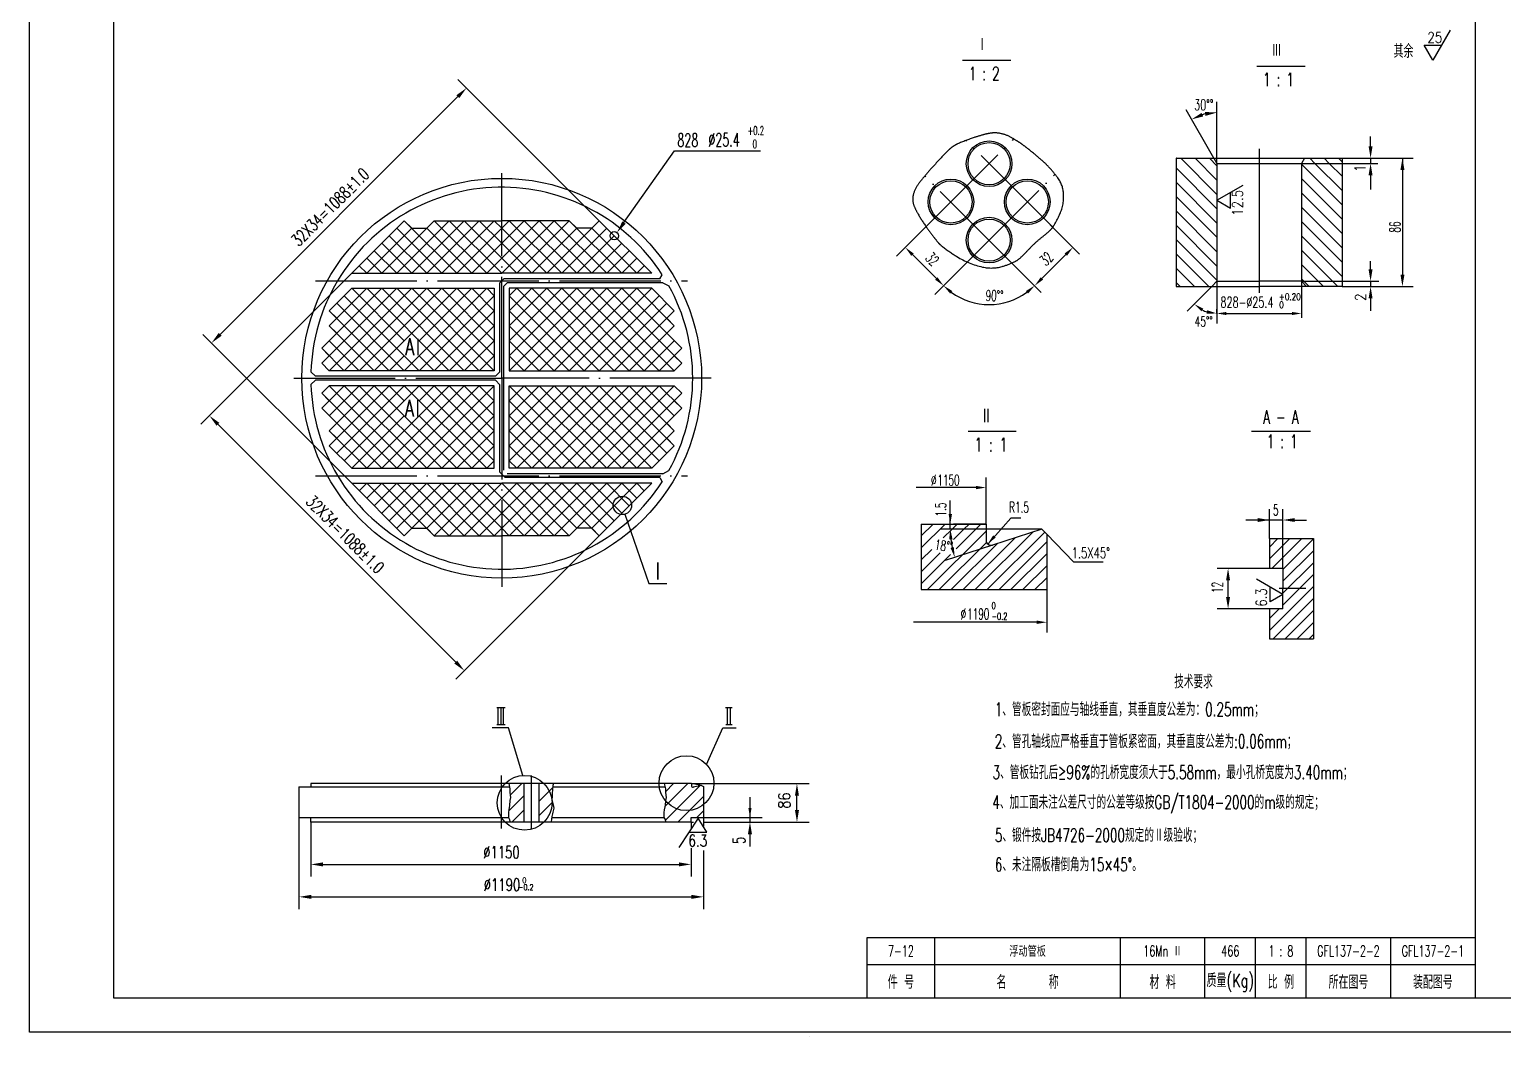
# Model space of a CAD drawing. Extents: x -955 to 1252, y 69 to 1417.
# Drawn here: x 393.2 to 829.6, y 821.6 to 1119.8 of the extents above; entities that cross this region are included whole.
import ezdxf
from ezdxf.enums import TextEntityAlignment as Align

# ---------------------------------------------------------------- set-up
doc = ezdxf.new("R2010")
doc.units = 0
doc.header["$MEASUREMENT"] = 0
doc.linetypes.add('DASHDOT-M', pattern=[36, 30, -3, 0, -3])
doc.linetypes.add('DIVIDE-M', pattern=[39, 30, -3, 0, -3, 0, -3])
doc.layers.get('0').update_dxf_attribs({"linetype": 'CONTINUOUS'})
for name, color, linetype in [('1', 3, 'CONTINUOUS'), ('CDR_DWG1', 4, 'CONTINUOUS'), ('CDR_DWG2', 2, 'CONTINUOUS'), ('CDR_DWG3', 1, 'DASHDOT-M'), ('CDR_DWG4', 3, 'DIVIDE-M')]:
    doc.layers.add(name, color=color, linetype=linetype)
doc.styles.add('HZ', font='romans', dxfattribs={"width": 0.7, "bigfont": 'hz'})

# ---------------------------------------------------------------- blocks, each defined once
blk = doc.blocks.new('*X62')
at = {"color": 0}
for p, q in [((137.45, 82.3), (144.23, 89.07)), ((137.54, 78.14), (147.77, 88.37)), ((137.59, 86.68), (139.99, 89.07)), ((141.33, 77.69), (148.91, 85.27)), ((146.89, 79.01), (148.91, 81.03))]:
    blk.add_line(p, q, dxfattribs=at)
blk = doc.blocks.new('*X60')
at = {"color": 0}
for p, q in [((138.69, 53.84), (142.12, 57.27)), ((138.22, 49.12), (142.69, 53.6)), ((139.22, 45.88), (142.69, 49.35))]:
    blk.add_line(p, q, dxfattribs=at)
blk = doc.blocks.new('*X61')
at = {"color": 0}
for p, q in [((128.09, 68.69), (132.23, 72.83)), ((128.09, 64.45), (132.17, 68.53))]:
    blk.add_line(p, q, dxfattribs=at)
blk = doc.blocks.new('BB', base_point=(149.99, 99.55))
for p, q in [((149.44, 99.87), (146.71, 100.44)), ((146.71, 100.44), (146.71, 99.84)), ((149.44, 99.87), (147.19, 99.39)), ((149.44, 99.87), (149.99, 99.55)), ((146.61, 90.38), (150, 90.38)), ((146.61, 89.05), (146.61, 90.38))]:
    blk.add_line(p, q)
blk.add_arc((147.15, 99.82), 0.441, 177.9273, 282.0667)
blk = doc.blocks.new('*X113')
at = {"layer": '1', "color": 0, "linetype": 'Continuous'}
for p, q in [((-21619.17, -20957.11), (-21612.11, -20950.05)), ((-21619.17, -20953.57), (-21615.65, -20950.05)), ((-21612.7, -20954.17), (-21610.08, -20951.55)), ((-21610.08, -20951.55), (-21608.58, -20950.05)), ((-21609.61, -20954.62), (-21606.54, -20951.55)), ((-21608.82, -20957.37), (-21603.01, -20951.55)), ((-21606.54, -20951.55), (-21605.04, -20950.05)), ((-21603.01, -20951.55), (-21601.51, -20950.05)), ((-21617.37, -20969.46), (-21600.02, -20952.1)), ((-21613.84, -20969.46), (-21599.87, -20955.48)), ((-21610.3, -20969.46), (-21596.65, -20955.8)), ((-21606.77, -20969.46), (-21591.42, -20954.11)), ((-21603.23, -20969.46), (-21586.19, -20952.42)), ((-21599.7, -20969.46), (-21582.65, -20952.41)), ((-21596.16, -20969.46), (-21582.02, -20955.31)), ((-21619.17, -20960.64), (-21616.1, -20957.58)), ((-21619.17, -20964.18), (-21613.58, -20958.59)), ((-21619.17, -20967.72), (-21610.49, -20959.04)), ((-21592.63, -20969.46), (-21582.02, -20958.85)), ((-21589.09, -20969.46), (-21582.02, -20962.38)), ((-21585.55, -20969.46), (-21582.02, -20965.92)), ((-21582.02, -20969.46), (-21582.02, -20969.45))]:
    blk.add_line(p, q, dxfattribs=at)
blk = doc.blocks.new('*X112')
at = {"layer": '1', "color": 0, "linetype": 'Continuous'}
for p, q in [((-21516.1, -20956.84), (-21513.62, -20954.35)), ((-21516.1, -20960.38), (-21512.1, -20956.38)), ((-21512.1, -20959.91), (-21506.54, -20954.35)), ((-21512.1, -20956.38), (-21510.08, -20954.35)), ((-21512.1, -20963.45), (-21503.07, -20954.41)), ((-21515.36, -20963.17), (-21512.1, -20959.91)), ((-21512.1, -20966.98), (-21503.07, -20957.95)), ((-21512.1, -20970.52), (-21503.07, -20961.48)), ((-21512.1, -20974.05), (-21503.07, -20965.02)), ((-21516.1, -20981.59), (-21503.07, -20968.55)), ((-21514.96, -20983.98), (-21503.07, -20972.09)), ((-21516.1, -20978.05), (-21513.22, -20975.17)), ((-21511.42, -20983.98), (-21503.07, -20975.62)), ((-21507.89, -20983.98), (-21503.07, -20979.16)), ((-21504.35, -20983.98), (-21503.07, -20982.7))]:
    blk.add_line(p, q, dxfattribs=at)
blk = doc.blocks.new('*X108')
at = {"layer": '1', "color": 0, "linetype": 'Continuous'}
for p, q in [((-21542.36, -20841.71), (-21531.64, -20852.44)), ((-21538.12, -20841.71), (-21531.64, -20848.19)), ((-21533.88, -20841.71), (-21531.64, -20843.95)), ((-21504.18, -20841.71), (-21502.63, -20843.26)), ((-21499.93, -20841.71), (-21498.39, -20843.26)), ((-21495.69, -20841.71), (-21494.59, -20842.82)), ((-21543.69, -20844.63), (-21531.64, -20856.68)), ((-21506.64, -20843.5), (-21494.59, -20855.55)), ((-21502.63, -20843.26), (-21494.59, -20851.3)), ((-21498.39, -20843.26), (-21494.59, -20847.06)), ((-21543.69, -20848.87), (-21531.64, -20860.92)), ((-21506.64, -20847.74), (-21494.59, -20859.79)), ((-21543.69, -20853.12), (-21531.64, -20865.16)), ((-21506.64, -20851.98), (-21494.59, -20864.03)), ((-21543.69, -20857.36), (-21531.64, -20869.41)), ((-21506.64, -20856.22), (-21494.59, -20868.28)), ((-21543.69, -20861.6), (-21531.64, -20873.65)), ((-21506.64, -20860.47), (-21494.59, -20872.52)), ((-21506.64, -20864.71), (-21494.59, -20876.76)), ((-21543.69, -20865.84), (-21531.64, -20877.89)), ((-21506.64, -20868.95), (-21497.42, -20878.17)), ((-21543.69, -20870.09), (-21534.06, -20879.71)), ((-21506.64, -20873.19), (-21501.66, -20878.17)), ((-21543.69, -20874.33), (-21538.3, -20879.71)), ((-21506.64, -20877.44), (-21505.91, -20878.17)), ((-21543.69, -20878.57), (-21542.54, -20879.71)), ((-21505.91, -20878.17), (-21504.36, -20879.71)), ((-21501.66, -20878.17), (-21500.12, -20879.71)), ((-21497.42, -20878.17), (-21495.88, -20879.71))]:
    blk.add_line(p, q, dxfattribs=at)

msp = doc.modelspace()

# ---------------------------------------------------------------- linework, layer by layer
for p, q in [((393.19, 822.96), (393.19, 1416.96)), ((821.19, 1406.96), (821.19, 832.96)), ((561.87, 1063.15), (520.02, 1104.99)), ((520.02, 1099.9), (449.64, 1029.51)), ((743.87, 1081.69), (735.64, 1095.94)), ((744.76, 1084.56), (744.76, 1098.38)), ((790.24, 1085.19), (790.24, 1088.08)), ((569.19, 1062.59), (584.11, 1083.87)), ((584.11, 1083.87), (609.65, 1083.87)), ((744.76, 1080.14), (744.76, 1084.56)), ((757.26, 1084.39), (757.26, 1041.79)), ((732.77, 1081.69), (732.71, 1081.63)), ((769.76, 1080.14), (792.43, 1080.14)), ((781.81, 1081.69), (798.63, 1081.69)), ((790.24, 1081.69), (790.24, 1080.14)), ((798.63, 1081.69), (802.87, 1081.69)), ((799.67, 1081.69), (799.67, 1047.19)), ((744.76, 1069.24), (752.53, 1073.72)), ((790.24, 1076.64), (790.24, 1072.36)), ((744.76, 1069.24), (748.78, 1066.92)), ((748.78, 1066.92), (748.78, 1071.56)), ((488.61, 1047.61), (504.15, 1063.15)), ((493.05, 1047.61), (506.37, 1060.93)), ((497.49, 1047.61), (513.03, 1063.15)), ((501.93, 1047.61), (517.47, 1063.15)), ((515.25, 1047.61), (501.93, 1060.93)), ((519.69, 1047.61), (504.15, 1063.15)), ((506.37, 1047.61), (521.91, 1063.15)), ((510.81, 1047.61), (526.35, 1063.15)), ((524.13, 1047.61), (510.81, 1060.93)), ((528.57, 1047.61), (513.03, 1063.15)), ((515.25, 1047.61), (530.79, 1063.15)), ((533.01, 1047.61), (517.47, 1063.15)), ((519.69, 1047.61), (533.01, 1060.93)), ((533.01, 1052.05), (521.91, 1063.15)), ((533.01, 1056.49), (526.35, 1063.15)), ((533.01, 1060.93), (530.79, 1063.15)), ((533.01, 1047.61), (548.55, 1063.15)), ((533.01, 1052.05), (544.11, 1063.15)), ((533.01, 1056.49), (539.67, 1063.15)), ((533.01, 1060.93), (535.23, 1063.15)), ((546.33, 1047.61), (533.01, 1060.93)), ((550.77, 1047.61), (535.23, 1063.15)), ((537.45, 1047.61), (552.99, 1063.15)), ((555.21, 1047.61), (539.67, 1063.15)), ((541.89, 1047.61), (555.21, 1060.93)), ((559.65, 1047.61), (544.11, 1063.15)), ((546.33, 1047.61), (561.87, 1063.15)), ((564.09, 1047.61), (548.55, 1063.15)), ((550.77, 1047.61), (564.09, 1060.93)), ((568.53, 1047.61), (552.99, 1063.15)), ((572.97, 1047.61), (559.65, 1060.93)), ((577.41, 1047.61), (561.87, 1063.15)), ((659.5, 1062.24), (649.9, 1052.64)), ((695.39, 1061.96), (704.08, 1053.27)), ((506.37, 1047.61), (497.49, 1056.49)), ((510.81, 1047.61), (499.71, 1058.71)), ((524.13, 1047.61), (533.01, 1056.49)), ((541.89, 1047.61), (533.01, 1056.49)), ((555.21, 1047.61), (566.31, 1058.71)), ((559.65, 1047.61), (568.53, 1056.49)), ((497.49, 1047.61), (493.05, 1052.05)), ((501.93, 1047.61), (495.27, 1054.27)), ((528.57, 1047.61), (533.01, 1052.05)), ((537.45, 1047.61), (533.01, 1052.05)), ((564.09, 1047.61), (570.75, 1054.27)), ((568.53, 1047.61), (572.97, 1052.05)), ((661.69, 1046.04), (654.62, 1053.11)), ((692.93, 1046.06), (700, 1053.13)), ((488.61, 1047.61), (443.9, 1002.9)), ((493.05, 1047.61), (490.83, 1049.83)), ((572.97, 1047.61), (575.19, 1049.83)), ((670.82, 1050.93), (661.21, 1041.33)), ((684.07, 1050.64), (692.76, 1041.95)), ((790.24, 1048.73), (790.24, 1051.23)), ((479.73, 1025.41), (497.49, 1043.17)), ((479.73, 1020.97), (501.93, 1043.17)), ((481.95, 1032.07), (493.05, 1043.17)), ((481.95, 1018.75), (506.37, 1043.17)), ((481.95, 1036.51), (488.61, 1043.17)), ((486.39, 1018.75), (510.81, 1043.17)), ((504.15, 1027.63), (488.61, 1043.17)), ((490.83, 1018.75), (515.25, 1043.17)), ((517.47, 1018.75), (493.05, 1043.17)), ((495.27, 1018.75), (519.69, 1043.17)), ((521.91, 1018.75), (497.49, 1043.17)), ((526.35, 1018.75), (501.93, 1043.17)), ((504.15, 1018.75), (528.57, 1043.17)), ((530.79, 1018.75), (506.37, 1043.17)), ((508.59, 1027.63), (524.13, 1043.17)), ((530.79, 1023.19), (510.81, 1043.17)), ((530.79, 1027.63), (515.25, 1043.17)), ((530.79, 1032.07), (519.69, 1043.17)), ((530.79, 1036.51), (524.13, 1043.17)), ((530.79, 1040.95), (528.57, 1043.17)), ((535.23, 1018.75), (559.65, 1043.17)), ((535.23, 1023.19), (555.21, 1043.17)), ((535.23, 1027.63), (550.77, 1043.17)), ((535.23, 1032.07), (546.33, 1043.17)), ((535.23, 1036.51), (541.89, 1043.17)), ((535.23, 1040.95), (537.45, 1043.17)), ((561.87, 1018.75), (537.45, 1043.17)), ((539.67, 1018.75), (564.09, 1043.17)), ((566.31, 1018.75), (541.89, 1043.17)), ((544.11, 1018.75), (568.53, 1043.17)), ((570.75, 1018.75), (546.33, 1043.17)), ((548.55, 1018.75), (572.97, 1043.17)), ((575.19, 1018.75), (550.77, 1043.17)), ((552.99, 1018.75), (577.41, 1043.17)), ((579.63, 1018.75), (555.21, 1043.17)), ((584.07, 1018.75), (559.65, 1043.17)), ((586.29, 1020.97), (564.09, 1043.17)), ((586.29, 1025.41), (568.53, 1043.17)), ((584.07, 1032.07), (572.97, 1043.17)), ((584.07, 1036.51), (577.41, 1043.17)), ((743.22, 1043.69), (735.9, 1036.37)), ((744.76, 1045.23), (744.76, 1036.26)), ((769.76, 1045.96), (769.76, 1034.45)), ((769.76, 1045.23), (792.64, 1045.23)), ((781.81, 1043.89), (781.61, 1043.69)), ((781.81, 1043.69), (798.63, 1043.69)), ((790.24, 1045.23), (790.24, 1043.69)), ((798.63, 1043.69), (802.87, 1043.69)), ((504.15, 1018.75), (484.17, 1038.73)), ((508.59, 1018.75), (486.39, 1040.95)), ((508.59, 1018.75), (530.79, 1040.95)), ((557.43, 1018.75), (535.23, 1040.95)), ((557.43, 1018.75), (579.63, 1040.95)), ((561.87, 1018.75), (581.85, 1038.73)), ((790.24, 1040.19), (790.24, 1036.5)), ((499.71, 1018.75), (481.95, 1036.51)), ((513.03, 1018.75), (530.79, 1036.51)), ((552.99, 1018.75), (535.23, 1036.51)), ((566.31, 1018.75), (584.07, 1036.51)), ((744.76, 1035.7), (744.76, 1036.95)), ((744.76, 1036.26), (744.76, 1032.7)), ((747.56, 1035.7), (766.96, 1035.7)), ((495.27, 1018.75), (481.95, 1032.07)), ((517.47, 1018.75), (530.79, 1032.07)), ((548.55, 1018.75), (535.23, 1032.07)), ((570.75, 1018.75), (584.07, 1032.07)), ((488.61, 985.45), (444.54, 1029.51)), ((490.83, 1018.75), (481.95, 1027.63)), ((521.91, 1018.75), (530.79, 1027.63)), ((544.11, 1018.75), (535.23, 1027.63)), ((575.19, 1018.75), (584.07, 1027.63)), ((486.39, 1018.75), (479.73, 1025.41)), ((499.71, 1018.75), (504.15, 1023.19)), ((513.03, 1018.75), (508.59, 1023.19)), ((526.35, 1018.75), (530.79, 1023.19)), ((539.67, 1018.75), (535.23, 1023.19)), ((579.63, 1018.75), (586.29, 1025.41)), ((481.95, 1018.75), (479.73, 1020.97)), ((584.07, 1018.75), (586.29, 1020.97)), ((486.39, 1014.31), (479.73, 1007.65)), ((481.95, 1014.31), (479.73, 1012.09)), ((499.71, 1014.31), (481.95, 996.55)), ((495.27, 1014.31), (481.95, 1000.99)), ((481.95, 1014.31), (506.37, 989.89)), ((490.83, 1014.31), (481.95, 1005.43)), ((504.15, 1014.31), (484.17, 994.33)), ((508.59, 1014.31), (486.39, 992.11)), ((486.39, 1014.31), (510.81, 989.89)), ((490.83, 1014.31), (515.25, 989.89)), ((517.47, 1014.31), (493.05, 989.89)), ((495.27, 1014.31), (519.69, 989.89)), ((521.91, 1014.31), (497.49, 989.89)), ((499.71, 1014.31), (504.15, 1009.87)), ((526.35, 1014.31), (501.93, 989.89)), ((504.15, 1014.31), (528.57, 989.89)), ((530.79, 1014.31), (506.37, 989.89)), ((508.59, 1014.31), (530.79, 992.11)), ((513.03, 1014.31), (508.59, 1009.87)), ((513.03, 1014.31), (530.79, 996.55)), ((517.47, 1014.31), (530.79, 1000.99)), ((521.91, 1014.31), (530.79, 1005.43)), ((526.35, 1014.31), (530.79, 1009.87)), ((548.55, 1014.31), (535.23, 1000.99)), ((552.99, 1014.31), (535.23, 996.55)), ((557.43, 1014.31), (535.23, 992.11)), ((535.23, 1014.31), (559.65, 989.89)), ((539.67, 1014.31), (535.23, 1009.87)), ((544.11, 1014.31), (535.23, 1005.43)), ((561.87, 1014.31), (537.45, 989.89)), ((539.67, 1014.31), (564.09, 989.89)), ((566.31, 1014.31), (541.89, 989.89)), ((544.11, 1014.31), (568.53, 989.89)), ((570.75, 1014.31), (546.33, 989.89)), ((548.55, 1014.31), (572.97, 989.89)), ((575.19, 1014.31), (550.77, 989.89)), ((552.99, 1014.31), (577.41, 989.89)), ((579.63, 1014.31), (555.21, 989.89)), ((557.43, 1014.31), (579.63, 992.11)), ((584.07, 1014.31), (559.65, 989.89)), ((561.87, 1014.31), (581.85, 994.33)), ((566.31, 1014.31), (584.07, 996.55)), ((570.75, 1014.31), (584.07, 1000.99)), ((575.19, 1014.31), (584.07, 1005.43)), ((579.63, 1014.31), (586.29, 1007.65)), ((584.07, 1014.31), (586.29, 1012.09)), ((479.73, 1012.09), (501.93, 989.89)), ((530.79, 1009.87), (510.81, 989.89)), ((535.23, 1009.87), (555.21, 989.89)), ((586.29, 1012.09), (564.09, 989.89)), ((479.73, 1007.65), (497.49, 989.89)), ((504.15, 1005.43), (488.61, 989.89)), ((508.59, 1005.43), (524.13, 989.89)), ((530.79, 1005.43), (515.25, 989.89)), ((535.23, 1005.43), (550.77, 989.89)), ((586.29, 1007.65), (568.53, 989.89)), ((448.99, 1002.9), (519.38, 932.51)), ((481.95, 1000.99), (493.05, 989.89)), ((530.79, 1000.99), (519.69, 989.89)), ((535.23, 1000.99), (546.33, 989.89)), ((584.07, 1000.99), (572.97, 989.89)), ((481.95, 996.55), (488.61, 989.89)), ((530.79, 996.55), (524.13, 989.89)), ((535.23, 996.55), (541.89, 989.89)), ((584.07, 996.55), (577.41, 989.89)), ((530.79, 992.11), (528.57, 989.89)), ((535.23, 992.11), (537.45, 989.89)), ((676.38, 973.35), (676.38, 987.17)), ((488.61, 985.45), (504.15, 969.91)), ((493.05, 985.45), (490.83, 983.23)), ((493.05, 985.45), (506.37, 972.13)), ((497.49, 985.45), (493.05, 981.01)), ((501.93, 985.45), (495.27, 978.79)), ((497.49, 985.45), (513.03, 969.91)), ((506.37, 985.45), (497.49, 976.57)), ((510.81, 985.45), (499.71, 974.35)), ((501.93, 985.45), (517.47, 969.91)), ((515.25, 985.45), (501.93, 972.13)), ((519.69, 985.45), (504.15, 969.91)), ((506.37, 985.45), (521.91, 969.91)), ((510.81, 985.45), (526.35, 969.91)), ((524.13, 985.45), (510.81, 972.13)), ((528.57, 985.45), (513.03, 969.91)), ((515.25, 985.45), (530.79, 969.91)), ((533.01, 985.45), (517.47, 969.91)), ((519.69, 985.45), (533.01, 972.13)), ((524.13, 985.45), (533.01, 976.57)), ((528.57, 985.45), (533.01, 981.01)), ((533.01, 985.45), (548.55, 969.91)), ((537.45, 985.45), (533.01, 981.01)), ((541.89, 985.45), (533.01, 976.57)), ((546.33, 985.45), (533.01, 972.13)), ((550.77, 985.45), (535.23, 969.91)), ((537.45, 985.45), (552.99, 969.91)), ((555.21, 985.45), (539.67, 969.91)), ((541.89, 985.45), (555.21, 972.13)), ((559.65, 985.45), (544.11, 969.91)), ((546.33, 985.45), (561.87, 969.91)), ((564.09, 985.45), (548.55, 969.91)), ((550.77, 985.45), (564.09, 972.13)), ((568.53, 985.45), (552.99, 969.91)), ((555.21, 985.45), (566.31, 974.35)), ((572.97, 985.45), (559.65, 972.13)), ((559.65, 985.45), (568.53, 976.57)), ((577.41, 985.45), (561.87, 969.91)), ((564.09, 985.45), (570.75, 978.79)), ((568.53, 985.45), (572.97, 981.01)), ((572.97, 985.45), (575.19, 983.23)), ((673.38, 984.17), (655.68, 984.17)), ((533.01, 981.01), (521.91, 969.91)), ((533.01, 981.01), (544.11, 969.91)), ((665.81, 971.85), (665.81, 980.36)), ((760.3, 969.05), (760.3, 977.75)), ((764.3, 960.3), (764.3, 977.75)), ((533.01, 976.57), (526.35, 969.91)), ((533.01, 976.57), (539.67, 969.91)), ((569.49, 976.26), (576.51, 955.77)), ((676.38, 973.35), (666.71, 973.35)), ((683.74, 975.13), (676.88, 967.45)), ((686.74, 975.13), (683.74, 975.13)), ((764.3, 974.55), (753.3, 974.55)), ((767.8, 974.55), (771.3, 974.55)), ((561.87, 969.91), (519.38, 927.42)), ((533.01, 972.13), (530.79, 969.91)), ((533.01, 972.13), (535.23, 969.91)), ((666.71, 971.85), (662.81, 971.85)), ((694.38, 970.35), (702.25, 962.16)), ((678.34, 967.14), (664.27, 962.59)), ((702.25, 962.16), (711.02, 962.16)), ((760.23, 960.23), (744.85, 960.23)), ((576.51, 955.77), (581.9, 955.77)), ((748.05, 951.73), (748.05, 956.73)), ((764.3, 952.48), (756.44, 957.02)), ((694.38, 953.95), (694.38, 941.29)), ((760.5, 950.29), (760.5, 954.67)), ((764.3, 952.48), (760.5, 950.29)), ((760.23, 948.23), (744.85, 948.23)), ((691.38, 944.29), (654.95, 944.29)), ((535.04, 913.03), (530.2, 913.03)), ((539.22, 898.9), (535.04, 913.03)), ((593.64, 902.2), (598.43, 913.03)), ((598.43, 913.03), (602.37, 913.03)), ((539.51, 896.53), (539.51, 885.14)), ((543.96, 896.53), (543.96, 885.14)), ((581.14, 896.51), (581.46, 895)), ((581.46, 895), (581.46, 893.88)), ((589.16, 896.53), (610.09, 896.53)), ((610.09, 896.53), (624.01, 896.53)), ((581.46, 891.5), (581.36, 890)), ((581.46, 893.88), (581.67, 892.37)), ((581.67, 892.37), (581.46, 891.5)), ((606.49, 892.54), (606.49, 885.19)), ((620.41, 888.71), (620.41, 893.33)), ((472.89, 886.41), (472.89, 859.39)), ((581.14, 888.75), (581.04, 887.99)), ((581.04, 887.99), (581.04, 886.49)), ((581.04, 886.49), (581.36, 885.86)), ((581.36, 890), (581.14, 888.75)), ((591.13, 886.28), (585.43, 877.58)), ((593.76, 882.11), (591.13, 886.28)), ((592.77, 886.46), (592.77, 883.92)), ((592.78, 886.46), (610.09, 886.46)), ((476.5, 885.14), (476.5, 869)), ((581.36, 885.86), (581.46, 885.22)), ((588.39, 882.11), (593.76, 882.11)), ((589.06, 885.14), (589.75, 885.14)), ((589.06, 885.14), (589.06, 883.12)), ((592.68, 885.14), (624.01, 885.14)), ((589.06, 877.4), (589.06, 869)), ((606.49, 881.54), (606.49, 877.94)), ((592.77, 876.72), (592.77, 859.39)), ((480.1, 872.6), (585.46, 872.6)), ((476.66, 862.99), (589.17, 862.99)), ((641.19, 842.96), (821.19, 842.96)), ((1234.19, 822.96), (393.19, 822.96)), ((624.1, 821.65), (624.1, 821.65))]:
    msp.add_line(p, q)
msp.add_lwpolyline([(813.79, 1119.58), (808.63, 1110.66), (806.06, 1115.12), (811.21, 1115.12)])
for centre, radius in [((568.72, 978.88), 2.73), ((587.71, 896.64), 8.13), ((539.78, 890.83), 8.11)]:
    msp.add_circle(centre, radius)
for centre, radius, start, end in [((744.76, 1080.14), 15.04, 103.3639, 106.6366), ((677.3, 1057.41), 19.08, 234.0169, 305.9831), ((744.76, 1045.23), 9.54, 243.0955, 251.9045), ((692.88, 971.85), 27.08, 186.3517, 191.5834)]:
    msp.add_arc(centre, radius, start, end)
for points in [[(520.45, 1099.48), (519.6, 1100.33), (522.57, 1102.45)], [(740.23, 1095.09), (740.69, 1094.02), (737.24, 1093.17)], [(741.35, 1094.2), (741.22, 1095.35), (744.76, 1095.18)], [(789.65, 1085.19), (790.82, 1085.19), (790.24, 1081.69)], [(790.82, 1076.64), (789.65, 1076.64), (790.24, 1080.14)], [(799.09, 1078.19), (800.26, 1078.19), (799.67, 1081.69)], [(568.7, 1062.94), (569.68, 1062.25), (567.12, 1059.64)], [(654.97, 1053.47), (654.26, 1052.76), (652.49, 1055.23)], [(699.65, 1053.48), (700.35, 1052.77), (702.12, 1055.25)], [(789.65, 1048.73), (790.82, 1048.73), (790.24, 1045.23)], [(662.04, 1046.39), (661.33, 1045.69), (663.81, 1043.92)], [(665.76, 1041.59), (666.41, 1042.35), (663.81, 1043.92)], [(688.19, 1042.35), (688.84, 1041.59), (690.79, 1043.92)], [(692.57, 1046.41), (693.28, 1045.7), (690.81, 1043.93)], [(790.82, 1040.19), (789.65, 1040.19), (790.24, 1043.69)], [(799.09, 1047.19), (800.26, 1047.19), (799.67, 1043.69)], [(740.74, 1037.13), (740.15, 1036.32), (738.02, 1038.49)], [(741.72, 1035.67), (741.88, 1036.66), (744.76, 1035.7)], [(747.56, 1036.16), (747.56, 1035.23), (744.76, 1035.7)], [(766.96, 1036.16), (766.96, 1035.23), (769.76, 1035.7)], [(450.06, 1029.09), (449.21, 1029.94), (447.09, 1026.97)], [(448.57, 1002.47), (449.41, 1003.32), (446.44, 1005.44)], [(673.38, 984.67), (673.38, 983.67), (676.38, 984.17)], [(665.31, 976.35), (666.31, 976.35), (665.81, 973.35)], [(756.8, 973.97), (756.8, 975.13), (760.3, 974.55)], [(767.8, 973.97), (767.8, 975.13), (764.3, 974.55)], [(665.47, 968.83), (666.47, 968.88), (665.81, 971.85)], [(678.51, 970.02), (679.25, 969.36), (676.88, 967.45)], [(666.84, 966.54), (665.88, 966.29), (667.12, 963.51)], [(747.46, 956.73), (748.63, 956.73), (748.05, 960.23)], [(747.46, 951.73), (748.63, 951.73), (748.05, 948.23)], [(691.38, 944.79), (691.38, 943.79), (694.38, 944.29)], [(518.95, 932.08), (519.8, 932.93), (521.92, 929.96)], [(621.01, 892.91), (619.81, 892.91), (620.41, 896.51)], [(606.98, 889.34), (606.02, 889.34), (606.5, 886.46)], [(621.01, 888.71), (619.81, 888.71), (620.41, 885.11)], [(607.09, 881.54), (605.89, 881.54), (606.49, 885.14)], [(480.1, 872), (480.1, 873.2), (476.5, 872.6)], [(585.46, 872), (585.46, 873.2), (589.06, 872.6)], [(476.66, 862.39), (476.66, 863.59), (473.06, 862.99)], [(589.17, 862.39), (589.17, 863.59), (592.77, 862.99)]]:
    msp.add_solid(points)
at = {"layer": 'CDR_DWG1'}
for p, q in [((418.19, 832.96), (418.19, 1406.96)), ((732.71, 1081.69), (732.71, 1060.59)), ((732.71, 1081.69), (743.87, 1081.69)), ((743.87, 1081.69), (744.76, 1080.14)), ((743.87, 1081.69), (770.65, 1081.69)), ((744.76, 1080.14), (744.76, 1060.59)), ((744.76, 1080.14), (769.76, 1080.14)), ((770.65, 1081.69), (769.76, 1080.14)), ((769.76, 1080.14), (769.76, 1060.59)), ((770.65, 1081.69), (781.81, 1081.69)), ((781.81, 1081.69), (781.81, 1060.59)), ((732.71, 1060.59), (732.71, 1043.69)), ((744.76, 1060.59), (744.76, 1052)), ((769.76, 1060.59), (769.76, 1052)), ((781.81, 1060.59), (781.81, 1043.69)), ((744.76, 1052.14), (744.76, 1045.23)), ((769.76, 1052.14), (769.76, 1045.23)), ((488.61, 1047.61), (533.01, 1047.61)), ((577.41, 1047.61), (533.01, 1047.61)), ((488.61, 1043.17), (530.79, 1043.17)), ((532.44, 1044.8), (533.58, 1045.94)), ((533.58, 1043.74), (534.65, 1044.8)), ((577.41, 1043.17), (535.23, 1043.17)), ((579.85, 1045.94), (580.52, 1047.17)), ((580.7, 1044.8), (582.5, 1043.87)), ((732.71, 1043.69), (743.22, 1043.69)), ((743.22, 1043.69), (744.76, 1045.23)), ((743.22, 1043.69), (757.26, 1043.69)), ((744.76, 1045.23), (757.26, 1045.23)), ((769.76, 1045.23), (757.26, 1045.23)), ((771.31, 1043.69), (757.26, 1043.69)), ((771.31, 1043.7), (769.76, 1045.25)), ((781.81, 1043.69), (771.31, 1043.69)), ((531.16, 1017.1), (532.44, 1018.46)), ((531.16, 1015.96), (532.44, 1014.59)), ((488.61, 989.89), (530.79, 989.89)), ((534.03, 987.11), (532.44, 988.69)), ((577.41, 989.89), (535.23, 989.89)), ((579.85, 987.11), (580.52, 985.88)), ((580.7, 988.25), (582.5, 989.18)), ((488.61, 985.45), (533.01, 985.45)), ((577.41, 985.45), (533.01, 985.45)), ((657.23, 973.35), (676.38, 973.35)), ((676.38, 973.35), (676.38, 968.57)), ((692.88, 971.85), (666.71, 971.85)), ((692.88, 971.85), (678.34, 967.14)), ((692.88, 971.85), (694.38, 970.35)), ((694.38, 970.35), (694.38, 953.95)), ((760.3, 969.05), (760.3, 960.23)), ((760.3, 969.05), (773.33, 969.05)), ((773.33, 969.05), (773.33, 939.42)), ((764.3, 960.23), (760.3, 960.23)), ((764.3, 960.23), (764.3, 954.23)), ((764.3, 948.23), (764.3, 954.23)), ((764.3, 948.23), (760.3, 948.23)), ((760.3, 948.23), (760.3, 939.42)), ((760.3, 939.42), (773.33, 939.42)), ((472.91, 895.52), (535.22, 895.52)), ((472.91, 895.52), (472.91, 886.46)), ((535.15, 896.53), (476.5, 896.53)), ((476.5, 896.53), (476.5, 895.52)), ((535.08, 896.51), (535.4, 895)), ((539.52, 896.53), (535.14, 896.53)), ((535.4, 895), (535.4, 893.88)), ((543.96, 896.53), (539.52, 896.53)), ((581.2, 896.53), (543.96, 896.53)), ((548.05, 894.75), (547.94, 893.59)), ((548.15, 895.93), (548.05, 894.75)), ((548.1, 895.52), (581.35, 895.52)), ((548.32, 896.54), (548.15, 895.93)), ((589.16, 896.53), (581.2, 896.53)), ((592.77, 895.63), (592.77, 886.46)), ((535.4, 891.5), (535.3, 890)), ((535.4, 893.88), (535.62, 892.37)), ((535.62, 892.37), (535.4, 891.5)), ((547.94, 892.8), (547.82, 891.76)), ((547.82, 891.76), (548.05, 890.99)), ((547.94, 893.59), (547.94, 892.8)), ((548.05, 890.99), (548.27, 890.27)), ((534.98, 886.41), (472.96, 886.41)), ((476.5, 885.14), (476.5, 886.41)), ((535.08, 888.75), (534.98, 887.99)), ((534.98, 887.99), (534.98, 886.49)), ((534.98, 886.49), (535.3, 885.86)), ((535.3, 890), (535.08, 888.75)), ((547.78, 886.03), (547.61, 885.19)), ((547.88, 886.75), (547.78, 886.03)), ((547.87, 886.46), (580.99, 886.46)), ((548, 887.53), (547.88, 886.75)), ((548.15, 888.05), (548, 887.53)), ((548.33, 888.83), (548.15, 888.05)), ((548.27, 890.27), (548.43, 889.29)), ((548.43, 889.29), (548.33, 888.83)), ((535.37, 885.14), (476.5, 885.14)), ((535.3, 885.86), (535.4, 885.22)), ((539.52, 885.14), (535.4, 885.14)), ((543.96, 885.14), (539.52, 885.14)), ((566.61, 885.14), (543.96, 885.14)), ((581.53, 885.14), (566.61, 885.14)), ((589.1, 885.14), (581.47, 885.14)), ((641.19, 850.96), (821.19, 850.96)), ((641.19, 832.96), (641.19, 850.96)), ((661.19, 832.96), (661.19, 850.96)), ((716.19, 832.96), (716.19, 850.96)), ((741.19, 832.96), (741.19, 850.96)), ((756.19, 832.96), (756.19, 850.96)), ((771.19, 832.96), (771.19, 850.96)), ((796.19, 832.96), (796.19, 850.96)), ((1224.19, 832.96), (418.19, 832.96))]:
    msp.add_line(p, q, dxfattribs=at)
for points in [[(488.61, 1047.61), (504.15, 1063.15), (506.37, 1060.93), (510.81, 1060.93), (513.03, 1063.15), (533.01, 1063.15)], [(577.41, 1047.61), (561.87, 1063.15), (559.65, 1060.93), (555.21, 1060.93), (552.99, 1063.15), (533.01, 1063.15)], [(530.79, 1018.75), (481.95, 1018.75), (479.73, 1020.97), (481.95, 1023.19), (479.73, 1025.41), (484.17, 1029.85), (481.95, 1032.07), (484.17, 1034.29), (481.95, 1036.51), (488.61, 1043.17)], [(530.79, 1043.17), (530.79, 1018.75)], [(532.44, 1018.46), (532.44, 1044.8)], [(579.85, 1045.94), (533.58, 1045.94)], [(533.58, 989.32), (533.58, 1043.74)], [(580.7, 1044.8), (534.65, 1044.8)], [(535.23, 1018.75), (584.07, 1018.75), (586.29, 1020.97), (584.07, 1023.19), (586.29, 1025.41), (581.85, 1029.85), (584.07, 1032.07), (581.85, 1034.29), (584.07, 1036.51), (577.41, 1043.17)], [(535.23, 1043.17), (535.23, 1018.75)], [(531.16, 1017.1), (477.84, 1017.1), (476.51, 1018.43)], [(531.16, 1015.96), (477.84, 1015.96), (476.51, 1014.63)], [(530.79, 1014.31), (481.95, 1014.31), (479.73, 1012.09), (481.95, 1009.87), (479.73, 1007.65), (484.17, 1003.21), (481.95, 1000.99), (484.17, 998.77), (481.95, 996.55), (488.61, 989.89)], [(530.79, 989.89), (530.79, 1014.31)], [(532.44, 988.69), (532.44, 1014.59)], [(535.23, 1014.31), (584.07, 1014.31), (586.29, 1012.09), (584.07, 1009.87), (586.29, 1007.65), (581.85, 1003.21), (584.07, 1000.99), (581.85, 998.77), (584.07, 996.55), (577.41, 989.89)], [(535.23, 989.89), (535.23, 1014.31)], [(579.85, 987.11), (534.03, 987.11)], [(580.7, 988.25), (534.65, 988.25)], [(488.61, 985.45), (504.15, 969.91), (506.37, 972.13), (510.81, 972.13), (513.03, 969.91), (533.01, 969.91)], [(577.41, 985.45), (561.87, 969.91), (559.65, 972.13), (555.21, 972.13), (552.99, 969.91), (533.01, 969.91)], [(657.23, 973.35), (657.23, 953.95), (694.38, 953.95)]]:
    msp.add_lwpolyline(points, dxfattribs=at)
for centre, radius in [((677.3, 1080.04), 6.75), ((677.3, 1080.04), 6.25), ((533.01, 1016.53), 59.17), ((665.99, 1068.73), 6.75), ((665.99, 1068.73), 6.25), ((688.61, 1068.73), 6.75), ((688.61, 1068.73), 6.25), ((677.3, 1057.41), 6.75), ((677.3, 1057.41), 6.25), ((566.31, 1058.71), 1.23)]:
    msp.add_circle(centre, radius, dxfattribs=at)
for centre, radius, start, end in [((533.01, 1016.53), 56.54, 32.8251, 149.3233), ((533.01, 1016.53), 56.54, 149.3233, 178.0737), ((533.01, 1016.53), 56.54, 0, 28.9214), ((533.01, 1016.53), 56.54, 181.9263, 210.6767), ((533.01, 1016.53), 56.54, 331.0786, 0), ((533.01, 1016.53), 56.54, 210.6767, 327.1749), ((677.88, 968.57), 1.5, 180, 287.9352)]:
    msp.add_arc(centre, radius, start, end, dxfattribs=at)
at = {"layer": 'CDR_DWG2'}
for p, q in [((669.45, 1110.71), (683.7, 1110.71)), ((756.58, 1108.96), (770.83, 1108.96)), ((508.13, 1028.2), (508.13, 1023.35)), ((508.08, 1010.02), (508.08, 1005.16)), ((671.08, 1000.85), (685.33, 1000.85)), ((754.95, 1000.85), (772.42, 1000.85)), ((531.51, 919.08), (533.98, 919.08)), ((531.97, 914.03), (531.97, 919.01)), ((532.76, 919.01), (532.76, 914.03)), ((533.55, 914.03), (533.55, 919.01)), ((599.25, 919.03), (601.25, 919.03)), ((599.87, 914.05), (599.87, 919.03)), ((600.67, 919.03), (600.67, 914.05)), ((531.56, 913.97), (533.98, 913.97)), ((599.31, 913.98), (601.25, 913.98))]:
    msp.add_line(p, q, dxfattribs=at)
at = {"layer": 'CDR_DWG3', "linetype": 'DASHDOT-M'}
for p, q in [((658.66, 1061.4), (684.61, 1087.35)), ((696.13, 1061.21), (670.44, 1086.9)), ((533.01, 1016.53), (533.01, 1077.27)), ((684.07, 1050.64), (658.28, 1076.43)), ((670.82, 1050.93), (696.81, 1076.93)), ((477.9, 1045.37), (588.01, 1045.37)), ((471.48, 1016.53), (533.01, 1016.53)), ((533.01, 1016.53), (533.01, 954.76)), ((594.97, 1016.53), (533.01, 1016.53)), ((477.9, 987.68), (588.01, 987.68)), ((771.08, 954.23), (763.2, 954.23)), ((532.81, 898.92), (532.81, 883.26)), ((541.73, 898.92), (541.73, 883.26))]:
    msp.add_line(p, q, dxfattribs=at)
at = {"layer": 'CDR_DWG4', "linetype": 'DIVIDE-M'}
msp.add_lwpolyline([(658.66, 1061.4, -0.023977), (656.16, 1065.3, -0.041569), (655.02, 1067.73, -0.136871), (654.79, 1070.57, -0.111271), (656.18, 1073.77, -0.01502), (657.92, 1076, -0.010523), (660.56, 1079.04, -0.009998), (665.04, 1083.81, -0.037701), (666.35, 1084.96, -0.059647), (667.93, 1085.88, -0.020375), (672.91, 1087.79, -0.017092), (675.98, 1088.71, -0.029449), (677.8, 1089.07, -0.087448), (680.72, 1088.97, -0.076351), (683.85, 1087.79, -0.014588), (686.13, 1086.41, -0.01865), (687.83, 1085.21, -0.009886), (689.57, 1083.85, -0.005092), (692.85, 1081.1, -0.029478), (694.89, 1079.14, -0.020788), (697.48, 1076.09, -0.149114), (699.34, 1071.26, -0.123357), (698.26, 1065.16, -0.031047), (696.41, 1061.63, -0.070606), (695.3, 1060.27, -0.019019), (693.13, 1058.42, 0.018662), (690.92, 1056.54, 0.020772), (688.77, 1054.39, -0.020092), (686.55, 1052.17, -0.075492), (684.74, 1050.95, -0.042645), (681.14, 1049.6, -0.12342), (675.37, 1049.44, -0.085917), (667.76, 1052.55, -0.018798), (663.62, 1055.38, -0.055143), (662.36, 1056.54, -0.015916), (661.01, 1058.2, -0.008606)], format="xyb", close=True, dxfattribs=at)

# ---------------------------------------------------------------- block references
for name, p in [('*X108', (22276.4, 21923.4)), ('*X113', (22276.4, 21923.4)), ('*X112', (22276.4, 21923.4)), ('*X60', (396.82, 839.26)), ('*X61', (415.87, 822.5)), ('*X62', (443.86, 807.45))]:
    msp.add_blockref(name, p)
at = {"layer": 'CDR_DWG1', "xscale": 1.1, "zscale": 1.1}
msp.add_blockref('BB', (592.77, 895.63), dxfattribs=at)

# ---------------------------------------------------------------- texts
at = {"style": 'HZ'}
for s, height, width, p in [('25', 3.2, 0.8, (807.07, 1115.82)), ('其余', 4, 0.7, (797.06, 1111.37)), ('30%%d%%d', 3.2, 0.65, (738.01, 1095.87)), ('+0.2', 2.5, 0.6, (605.79, 1088.61)), ('828', 4, 0.6, (585.02, 1085.01)), ('%%C25.4', 4, 0.6, (594.2, 1085.11)), ('0', 2.5, 0.6, (607.29, 1084.61)), ('828-%%C25.4', 3.2, 0.65, (745.8, 1037.42)), ('+0.20', 1.96, 0.8, (763.12, 1039.68)), ('0', 1.96, 0.8, (763.21, 1037.27)), ('45%%d%%d', 3, 0.65, (738.15, 1031.83)), ('%%c', 3.2, 0.6, (660.08, 984.74)), ('1150', 3.2, 0.6, (662, 984.74)), ('R1.5', 3.2, 0.6, (683.24, 976.73)), ('5', 3.2, 0.6, (761.36, 975.9)), ('1.5X45%%D', 3.2, 0.68, (701.72, 963.21)), ('%%c', 3.2, 0.6, (668.87, 945.15)), ('1190', 3.2, 0.6, (670.79, 945.15)), ('0', 2, 0.68, (678.04, 948.2)), ('-0.2', 2, 0.68, (678.04, 945.04)), ('技术要求', 4, 0.65, (732.09, 924.7)), ('1、管板密封面应与轴线垂直，其垂直度公差为：0.25mm；', 4, 0.65, (678.98, 916.49)), ('2、管孔轴线应严格垂直于管板紧密面，其垂直度公差为:0.06mm；', 4, 0.65, (678.98, 907.01)), ('3、管板钻孔后≥96%的孔桥宽度须大于5.58mm，最小孔桥宽度为3.40mm；', 4, 0.65, (678.33, 897.85)), ('4、加工面未注公差尺寸的公差等级按GB/T1804-2000的m级的规定；', 4, 0.65, (678.26, 889.01)), ('5、锻件按JB4726-2000规定的Ⅱ级验收；', 4, 0.65, (679, 879.24)), ('%%c1150', 3.6, 0.7, (527.53, 874.4)), ('6、未注隔板槽倒角为15×45%%d。', 4, 0.65, (679, 870.55)), ('0', 1.7, 0.7, (539.08, 867.03)), ('%%c1190', 3.6, 0.7, (527.67, 864.79)), ('-0.2', 1.7, 0.7, (537.89, 864.99))]:
    msp.add_text(s, height=height, dxfattribs=dict(at, width=width)).set_placement(p)
for s, height, rotation, width, p in [('32X34=1088%%P1.0', 3.6, 45, 0.7, (472.87, 1055.29)), ('1', 3.2, 90, 0.8, (788.69, 1077.57)), ('12.5', 3.2, 90, 0.8, (752.43, 1064.6)), ('86', 3.2, 90, 0.6, (799.08, 1059.64)), ('32', 3.2, 315, 0.6, (658.15, 1051.84)), ('32', 3.2, 45, 0.6, (694.2, 1049.59)), ('90%%d%%d', 3.2, 358.5569, 0.6, (676.22, 1039.42)), ('2', 3.2, 90, 0.8, (788.83, 1039.42)), ('32X34=1088%%P1.0', 3.6, 315, 0.7, (474.77, 979.66)), ('1.5', 3.2, 90, 0.6, (664.59, 975.6)), ('18%%d%%d', 3, 351.8008, 0.65, (661.05, 965.82)), ('12', 3.2, 90, 0.6, (746.45, 952.95)), ('6.3', 3.2, 90, 0.8, (759.51, 948.87)), ('5', 3.6, 90, 0.7, (605.06, 878.62))]:
    msp.add_text(s, height=height, rotation=rotation, dxfattribs=dict(at, width=width)).set_placement(p)
at = {"style": 'HZ', "width": 0.8}
msp.add_text('86 ', height=3.5, rotation=90, dxfattribs=at).set_placement((618.41, 892.46), align=Align.CENTER)
at = {"style": 'HZ', "width": 0.75}
msp.add_text('6.3', height=3.5, dxfattribs=at).set_placement((591.08, 877.89), align=Align.CENTER)
at = {"style": 'HZ'}
for s, height, width, p in [('7-12', 3.2, 0.65, (651.19, 846.96)), ('浮动管板', 3.2, 0.65, (688.69, 847.05)), ('16Mn Ⅱ', 3.2, 0.65, (728.69, 846.96)), ('466', 3.2, 0.65, (748.69, 846.96)), ('1 : 8', 3.2, 0.65, (763.69, 846.96)), ('GFL137-2-2', 3.2, 0.65, (783.69, 846.96)), ('GFL137-2-1', 3.2, 0.65, (808.69, 846.96)), ('件 号', 4, 0.7, (651.19, 837.96)), ('名      称', 4, 0.7, (688.69, 837.96)), ('材 料', 4, 0.7, (728.69, 837.96)), ('质量(Kg)', 4, 0.7, (748.69, 837.96)), ('比 例', 4, 0.7, (763.69, 837.96)), ('所在图号', 4, 0.7, (783.69, 837.96)), ('装配图号', 4, 0.7, (808.69, 837.96))]:
    msp.add_text(s, height=height, dxfattribs=dict(at, width=width)).set_placement(p, align=Align.MIDDLE)
at = {"layer": 'CDR_DWG2', "style": 'HZ'}
for s, height, width, p in [('Ⅰ', 4, 0.65, (673.85, 1113.35)), ('Ⅲ', 4, 0.65, (760.98, 1111.61)), ('1 : 2', 4, 0.65, (671.28, 1104.72)), ('1 : 1', 4, 0.65, (758.4, 1102.98)), ('A', 5, 0.7, (504.43, 1023.35)), ('A', 5, 0.7, (504.37, 1005.16)), ('II', 4, 0.7, (675.48, 1003.49)), ('A - A', 4, 0.65, (758.45, 1003.06)), ('1 : 1', 4, 0.65, (759.48, 995.83)), ('1 : 1', 4, 0.7, (672.9, 994.86)), ('I', 5, 0.7, (578.66, 956.95))]:
    msp.add_text(s, height=height, dxfattribs=dict(at, width=width)).set_placement(p)

doc.saveas('drawing.dxf')
